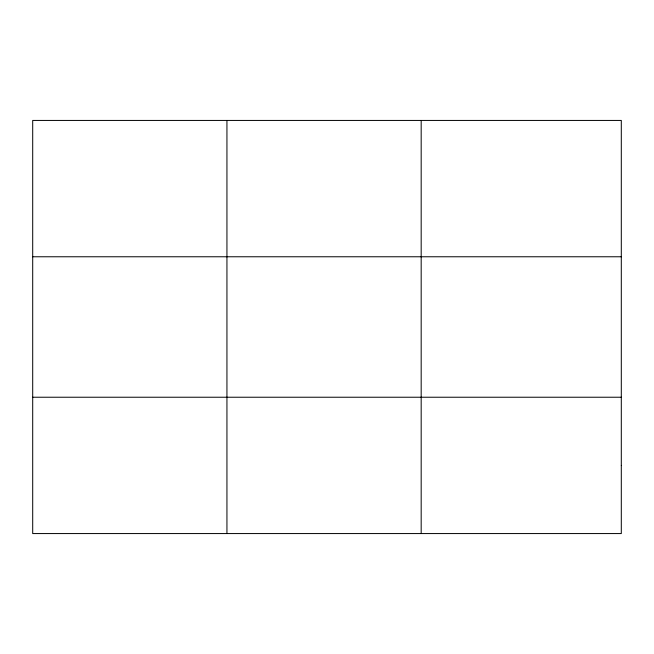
<?xml version="1.0" encoding="UTF-8"?>
<svg xmlns="http://www.w3.org/2000/svg" width="654" height="654" viewBox="0 0 654 654"><rect width="100%" height="100%" fill="white"/><g stroke="black" fill="none" stroke-linecap="round" stroke-linejoin="round"><path stroke-width="0.98" d="M226.938 120.434L226.938 533.566M421.176 120.434L421.176 533.566M32.7 256.769L621.3 256.769M32.7 397.231L621.3 397.231M621.3 465.403L621.3 533.566L32.7 533.566L32.7 120.434L621.3 120.434L621.3 465.403"/></g></svg>
